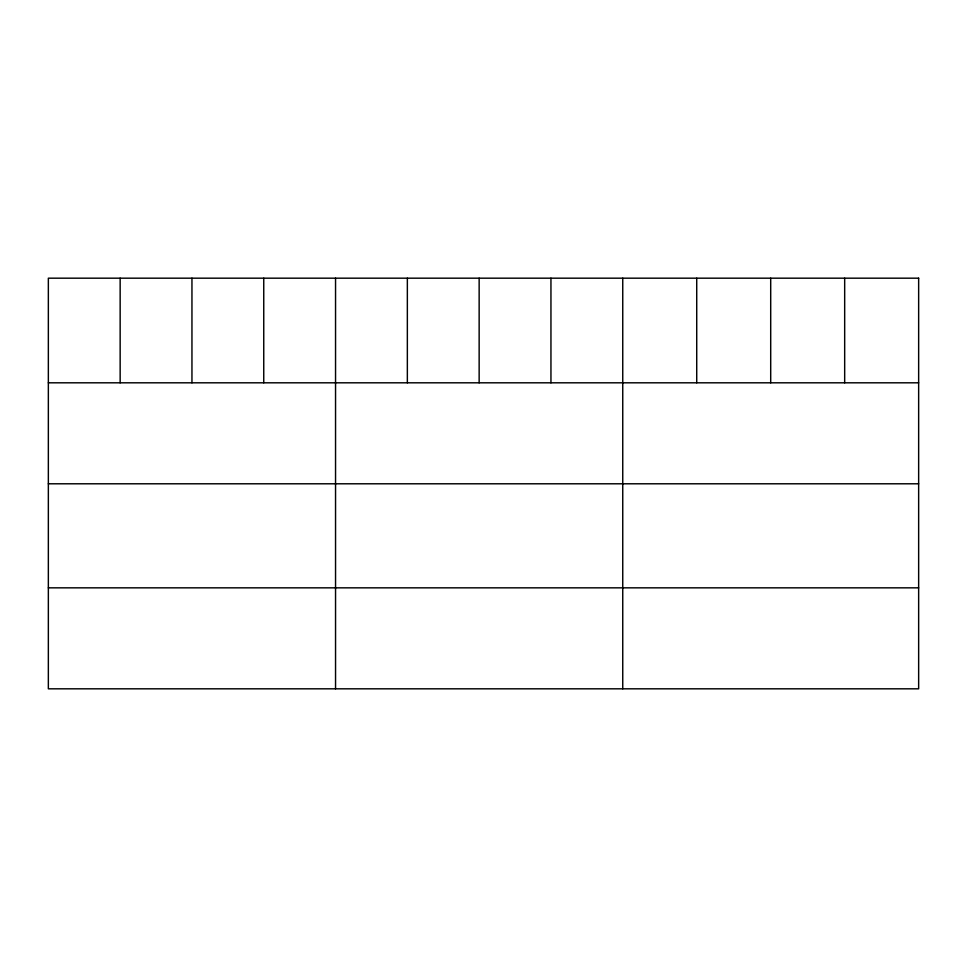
<?xml version="1.0" encoding="UTF-8"?>
<svg xmlns="http://www.w3.org/2000/svg" width="967" height="967" viewBox="0 0 967 967"><rect width="100%" height="100%" fill="white"/><g stroke="black" fill="none" stroke-linecap="round" stroke-linejoin="round"><path stroke-width="1.45" d="M48.35 382.811L918.65 382.811M48.35 483.79L918.65 483.79M48.35 587.839L918.65 587.839M844.674 278.182L844.674 382.811M770.699 278.182L770.699 382.811M696.723 278.182L696.723 382.811M622.748 278.182L622.748 688.818M550.948 278.182L550.948 382.811M479.148 278.182L479.148 382.811M407.349 278.182L407.349 382.811M335.549 278.182L335.549 688.818M263.749 278.182L263.749 382.811M191.95 278.182L191.95 382.811M120.15 278.182L120.15 382.811M918.65 278.182L48.35 278.182L48.35 688.818L918.65 688.818L918.65 278.182"/></g></svg>
